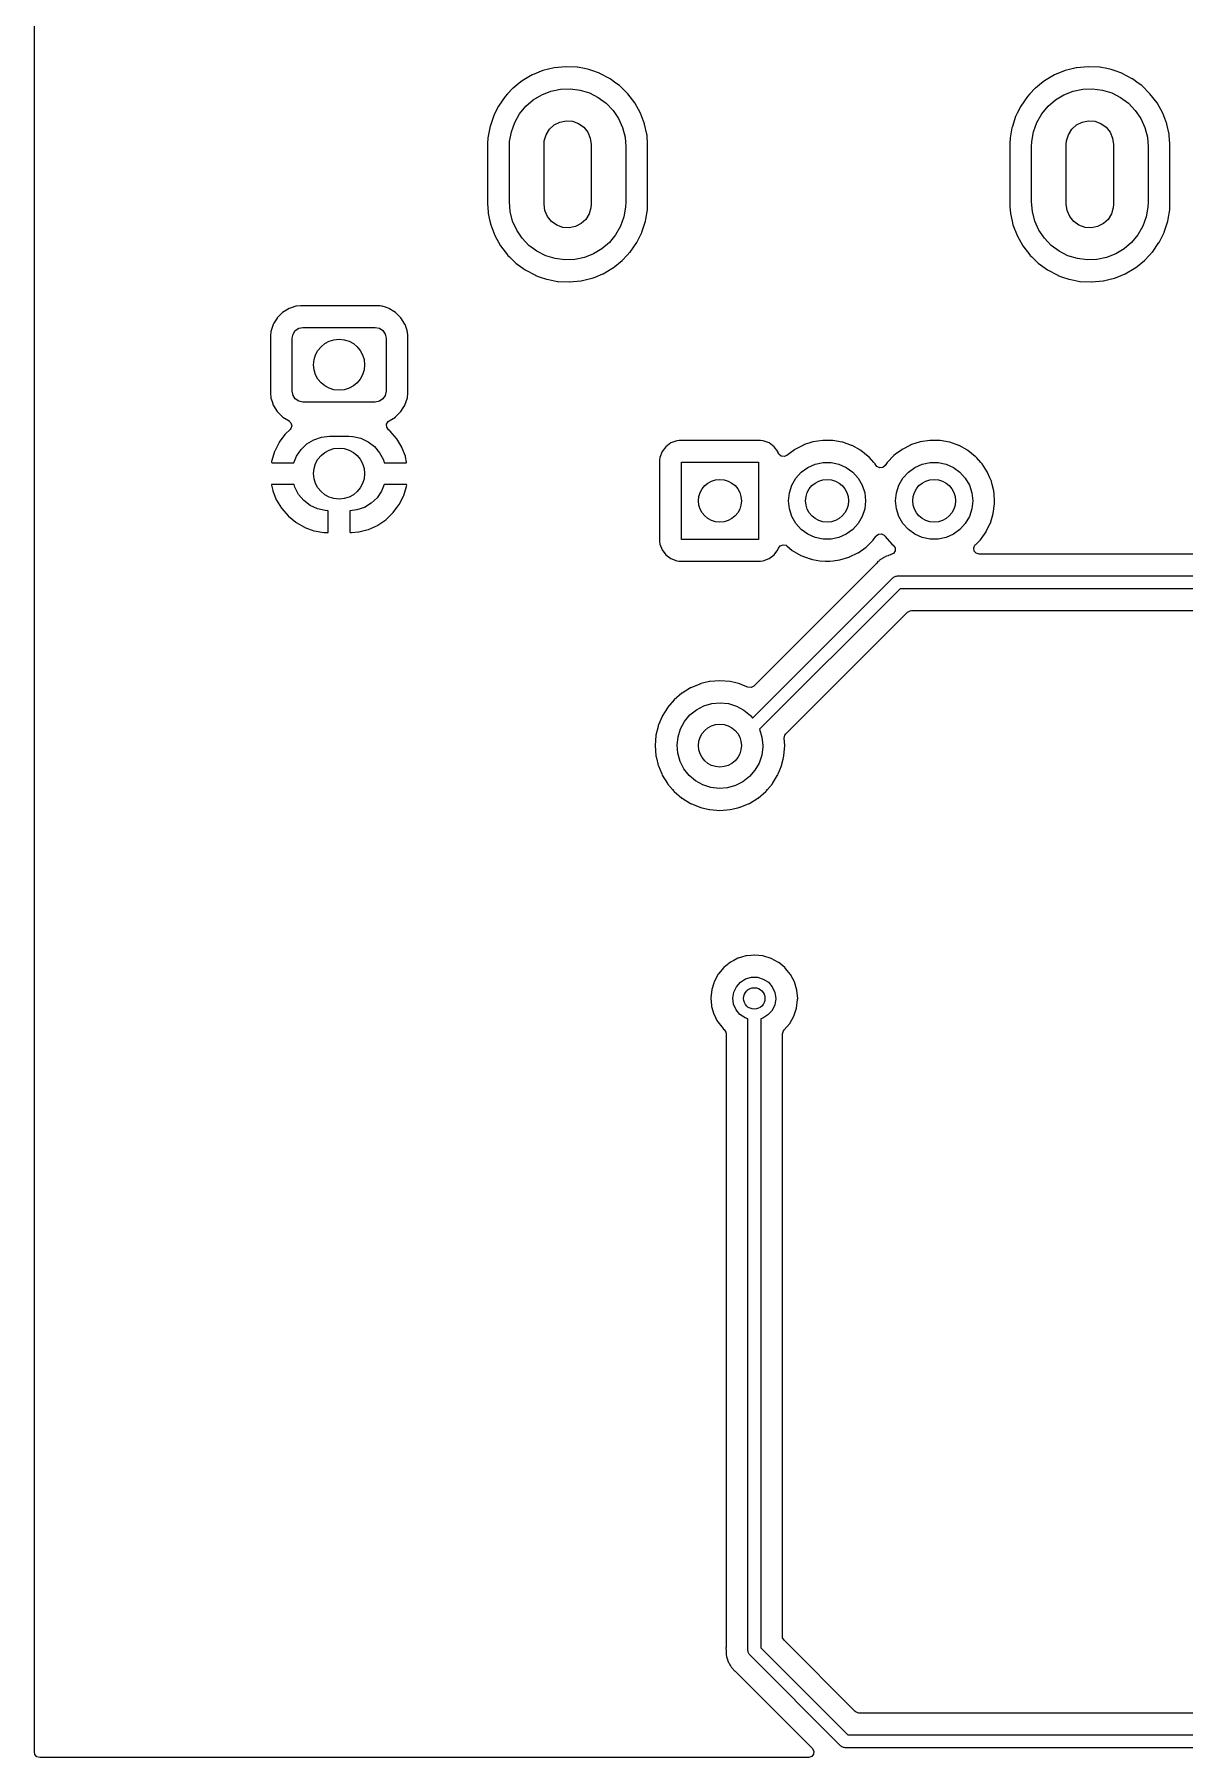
# Model space of a CAD drawing. Extents: x 87 to 209, y -135 to -60.
# Drawn here: x 86.61 to 113.46, y -135.23 to -95.01 of the extents above; entities that cross this region are included whole.
import ezdxf

# ---------------------------------------------------------------- set-up
doc = ezdxf.new("R2010")
doc.units = 0
doc.layers.add('BLACK', color=7, linetype='CONTINUOUS')

msp = doc.modelspace()

# ---------------------------------------------------------------- linework, layer by layer
at = {"layer": 'BLACK', "linetype": 'CONTINUOUS'}
for p, q in [((86.6145, -135.108), (86.6145, -60.1773)), ((97.9988, -96.0938), (97.9278, -96.1506)), ((98.2328, -95.9568), (97.9988, -96.0938)), ((98.2371, -95.9551), (98.2328, -95.9568)), ((98.4799, -95.8567), (98.2371, -95.9551)), ((98.4842, -95.855), (98.4799, -95.8567)), ((98.4799, -95.8567), (98.4799, -95.8567)), ((98.6131, -95.8234), (98.4842, -95.855)), ((98.7431, -95.7916), (98.6131, -95.8234)), ((98.7476, -95.7905), (98.7431, -95.7916)), ((98.7431, -95.7916), (98.7431, -95.7916)), ((99.0175, -95.7648), (98.7476, -95.7905)), ((99.0221, -95.765), (99.0175, -95.7648)), ((99.2838, -95.778), (99.0221, -95.765)), ((99.0221, -95.765), (99.0221, -95.765)), ((99.2883, -95.7783), (99.2838, -95.778)), ((99.2838, -95.778), (99.2838, -95.778)), ((99.2928, -95.7791), (99.2883, -95.7783)), ((99.4563, -95.8114), (99.2928, -95.7791)), ((99.2928, -95.7791), (99.2928, -95.7791)), ((99.5544, -95.8307), (99.4563, -95.8114)), ((99.628, -95.8567), (99.5544, -95.8307)), ((99.8057, -95.9195), (99.628, -95.8567)), ((99.8058, -95.9195), (99.8057, -95.9195)), ((99.8101, -95.921), (99.8058, -95.9195)), ((100.05, -96.0473), (99.8101, -95.921)), ((100.054, -96.0499), (100.05, -96.0473)), ((100.188, -96.1479), (100.054, -96.0499)), ((110.191, -96.0938), (110.12, -96.1506)), ((110.425, -95.9568), (110.191, -96.0938)), ((110.429, -95.9551), (110.425, -95.9568)), ((110.672, -95.8567), (110.429, -95.9551)), ((110.676, -95.855), (110.672, -95.8567)), ((110.672, -95.8567), (110.672, -95.8567)), ((110.805, -95.8234), (110.676, -95.855)), ((110.935, -95.7916), (110.805, -95.8234)), ((110.94, -95.7905), (110.935, -95.7916)), ((110.935, -95.7916), (110.935, -95.7916)), ((111.209, -95.7648), (110.94, -95.7905)), ((111.214, -95.765), (111.209, -95.7648)), ((111.476, -95.778), (111.214, -95.765)), ((111.214, -95.765), (111.214, -95.765)), ((111.48, -95.7783), (111.476, -95.778)), ((111.476, -95.778), (111.476, -95.778)), ((111.485, -95.7791), (111.48, -95.7783)), ((111.648, -95.8114), (111.485, -95.7791)), ((111.485, -95.7791), (111.485, -95.7791)), ((111.746, -95.8307), (111.648, -95.8114)), ((111.82, -95.8567), (111.746, -95.8307)), ((111.998, -95.9195), (111.82, -95.8567)), ((112.002, -95.921), (111.998, -95.9195)), ((111.998, -95.9195), (111.998, -95.9195)), ((112.242, -96.0473), (112.002, -95.921)), ((112.246, -96.0499), (112.242, -96.0473)), ((112.38, -96.1479), (112.246, -96.0499)), ((97.602, -96.4613), (97.4474, -96.6841)), ((97.6592, -96.4), (97.602, -96.4613)), ((97.7839, -96.2665), (97.6592, -96.4)), ((97.7871, -96.2632), (97.7839, -96.2665)), ((97.834, -96.2256), (97.7871, -96.2632)), ((97.9278, -96.1506), (97.834, -96.2256)), ((98.2587, -96.5389), (98.4553, -96.4196)), ((98.4553, -96.4196), (98.6692, -96.3352)), ((98.6692, -96.3352), (98.8943, -96.2879)), ((98.8943, -96.2879), (99.1241, -96.2793)), ((99.1241, -96.2793), (99.352, -96.3095)), ((99.352, -96.3095), (99.5717, -96.3777)), ((99.5717, -96.3777), (99.7767, -96.4819)), ((99.7767, -96.4819), (99.9612, -96.6192)), ((100.269, -96.2068), (100.188, -96.1479)), ((100.463, -96.3964), (100.269, -96.2068)), ((100.628, -96.6119), (100.463, -96.3964)), ((109.794, -96.4613), (109.639, -96.6841)), ((109.851, -96.4), (109.794, -96.4613)), ((109.976, -96.2665), (109.851, -96.4)), ((109.979, -96.2632), (109.976, -96.2665)), ((110.026, -96.2256), (109.979, -96.2632)), ((110.12, -96.1506), (110.026, -96.2256)), ((110.451, -96.5389), (110.647, -96.4196)), ((110.647, -96.4196), (110.861, -96.3352)), ((110.861, -96.3352), (111.086, -96.2879)), ((111.086, -96.2879), (111.316, -96.2793)), ((111.316, -96.2793), (111.544, -96.3095)), ((111.544, -96.3095), (111.764, -96.3777)), ((111.764, -96.3777), (111.969, -96.4819)), ((111.969, -96.4819), (112.153, -96.6192)), ((112.461, -96.2068), (112.38, -96.1479)), ((112.655, -96.3964), (112.461, -96.2068)), ((112.82, -96.6119), (112.655, -96.3964)), ((97.3266, -96.9269), (97.2422, -97.1846)), ((97.3633, -96.8533), (97.3266, -96.9269)), ((97.4454, -96.6882), (97.3633, -96.8533)), ((97.4474, -96.6841), (97.4454, -96.6882)), ((97.4454, -96.6882), (97.4454, -96.6882)), ((97.8254, -97.0673), (97.9392, -96.8675)), ((97.9392, -96.8675), (98.085, -96.6897)), ((98.085, -96.6897), (98.2587, -96.5389)), ((99.9612, -96.6192), (100.12, -96.7856)), ((100.12, -96.7856), (100.248, -96.9764)), ((100.759, -96.849), (100.628, -96.6119)), ((100.855, -97.1026), (100.759, -96.849)), ((109.519, -96.9269), (109.434, -97.1846)), ((109.555, -96.8533), (109.519, -96.9269)), ((109.637, -96.6882), (109.555, -96.8533)), ((109.639, -96.6841), (109.637, -96.6882)), ((109.637, -96.6882), (109.637, -96.6882)), ((110.017, -97.0673), (110.131, -96.8675)), ((110.131, -96.8675), (110.277, -96.6897)), ((110.277, -96.6897), (110.451, -96.5389)), ((112.153, -96.6192), (112.312, -96.7856)), ((112.312, -96.7856), (112.44, -96.9764)), ((112.951, -96.849), (112.82, -96.6119)), ((113.047, -97.1026), (112.951, -96.849)), ((97.2414, -97.1891), (97.1996, -97.4298)), ((97.2422, -97.1846), (97.2414, -97.1891)), ((97.2414, -97.1891), (97.2414, -97.1891)), ((97.706, -97.5098), (97.747, -97.2835)), ((97.747, -97.2835), (97.8254, -97.0673)), ((98.5575, -97.3541), (98.6362, -97.2272)), ((98.6362, -97.2272), (98.7461, -97.1262)), ((98.7461, -97.1262), (98.8791, -97.0584)), ((98.8791, -97.0584), (99.0255, -97.0289)), ((99.0255, -97.0289), (99.1744, -97.0398)), ((99.1744, -97.0398), (99.3148, -97.0904)), ((99.3148, -97.0904), (99.4365, -97.1769)), ((99.4365, -97.1769), (99.5305, -97.2929)), ((99.5305, -97.2929), (99.5897, -97.4299)), ((100.248, -96.9764), (100.343, -97.1861)), ((100.343, -97.1861), (100.401, -97.4087)), ((100.856, -97.107), (100.855, -97.1026)), ((100.907, -97.3382), (100.856, -97.107)), ((100.856, -97.107), (100.856, -97.107)), ((109.433, -97.1891), (109.392, -97.4298)), ((109.434, -97.1846), (109.433, -97.1891)), ((109.433, -97.1891), (109.433, -97.1891)), ((109.898, -97.5098), (109.939, -97.2835)), ((109.939, -97.2835), (110.017, -97.0673)), ((110.75, -97.3541), (110.828, -97.2272)), ((110.828, -97.2272), (110.938, -97.1262)), ((110.938, -97.1262), (111.071, -97.0584)), ((111.071, -97.0584), (111.217, -97.0289)), ((111.217, -97.0289), (111.366, -97.0398)), ((111.366, -97.0398), (111.507, -97.0904)), ((111.507, -97.0904), (111.629, -97.1769)), ((111.629, -97.1769), (111.722, -97.2929)), ((111.722, -97.2929), (111.782, -97.4299)), ((112.44, -96.9764), (112.535, -97.1861)), ((112.535, -97.1861), (112.593, -97.4087)), ((113.048, -97.107), (113.047, -97.1026)), ((113.099, -97.3382), (113.048, -97.107)), ((113.048, -97.107), (113.048, -97.107)), ((97.1958, -97.4517), (97.1915, -97.5374)), ((97.1915, -97.5374), (97.1915, -98.9867)), ((97.1996, -97.4298), (97.1958, -97.4517)), ((97.7, -97.6378), (97.706, -97.5098)), ((97.7, -98.9178), (97.7, -97.6378)), ((98.51, -97.5778), (98.5159, -97.4975)), ((98.51, -98.9778), (98.51, -97.5778)), ((98.5159, -97.4975), (98.5575, -97.3541)), ((99.5897, -97.4299), (99.61, -97.5778)), ((99.61, -97.5778), (99.61, -98.9778)), ((100.401, -97.4087), (100.42, -97.6378)), ((100.42, -97.6378), (100.42, -98.9178)), ((100.914, -97.3673), (100.907, -97.3382)), ((100.914, -97.3719), (100.914, -97.3673)), ((100.928, -97.5637), (100.914, -97.3719)), ((100.928, -97.5689), (100.928, -97.5637)), ((100.928, -99.0182), (100.928, -97.5689)), ((109.388, -97.4517), (109.383, -97.5374)), ((109.383, -97.5374), (109.383, -98.9867)), ((109.392, -97.4298), (109.388, -97.4517)), ((109.892, -97.6378), (109.898, -97.5098)), ((109.892, -98.9178), (109.892, -97.6378)), ((110.702, -97.5778), (110.708, -97.4975)), ((110.702, -98.9778), (110.702, -97.5778)), ((110.708, -97.4975), (110.75, -97.3541)), ((111.782, -97.4299), (111.802, -97.5778)), ((111.802, -97.5778), (111.802, -98.9778)), ((112.593, -97.4087), (112.612, -97.6378)), ((112.612, -97.6378), (112.612, -98.9178)), ((113.106, -97.3673), (113.099, -97.3382)), ((113.106, -97.3719), (113.106, -97.3673)), ((113.12, -97.5637), (113.106, -97.3719)), ((113.12, -97.5689), (113.12, -97.5637)), ((113.12, -99.0182), (113.12, -97.5689)), ((97.7194, -99.1469), (97.7, -98.9178)), ((100.42, -98.9178), (100.414, -99.0458)), ((109.911, -99.1469), (109.892, -98.9178)), ((112.612, -98.9178), (112.606, -99.0458)), ((97.1915, -98.9867), (97.1917, -98.989)), ((97.1917, -98.989), (97.1917, -98.989)), ((97.1917, -98.989), (97.1946, -99.03)), ((97.1946, -99.03), (97.2061, -99.1883)), ((97.2061, -99.1883), (97.2071, -99.1927)), ((97.2071, -99.1927), (97.2071, -99.1927)), ((97.2071, -99.1927), (97.2465, -99.371)), ((97.7772, -99.3695), (97.7194, -99.1469)), ((98.5303, -99.1257), (98.51, -98.9778)), ((98.5895, -99.2627), (98.5303, -99.1257)), ((98.6835, -99.3787), (98.5895, -99.2627)), ((99.4838, -99.3284), (99.3739, -99.4294)), ((99.5624, -99.2015), (99.4838, -99.3284)), ((99.6041, -99.0581), (99.5624, -99.2015)), ((99.61, -98.9778), (99.6041, -99.0581)), ((100.373, -99.2721), (100.295, -99.4883)), ((100.414, -99.0458), (100.373, -99.2721)), ((100.878, -99.371), (100.886, -99.3265)), ((100.886, -99.3265), (100.924, -99.1077)), ((100.924, -99.1039), (100.926, -99.0599)), ((100.924, -99.1076), (100.924, -99.1039)), ((100.924, -99.1077), (100.924, -99.1076)), ((100.926, -99.0599), (100.928, -99.0198)), ((100.928, -99.0198), (100.928, -99.0182)), ((100.928, -99.0198), (100.928, -99.0198)), ((109.383, -98.9867), (109.384, -98.989)), ((109.384, -98.989), (109.387, -99.03)), ((109.384, -98.989), (109.384, -98.989)), ((109.387, -99.03), (109.398, -99.1883)), ((109.398, -99.1883), (109.399, -99.1927)), ((109.399, -99.1927), (109.399, -99.1927)), ((109.399, -99.1927), (109.438, -99.371)), ((109.969, -99.3695), (109.911, -99.1469)), ((110.722, -99.1257), (110.702, -98.9778)), ((110.782, -99.2627), (110.722, -99.1257)), ((110.875, -99.3787), (110.782, -99.2627)), ((111.676, -99.3284), (111.566, -99.4294)), ((111.754, -99.2015), (111.676, -99.3284)), ((111.796, -99.0581), (111.754, -99.2015)), ((111.802, -98.9778), (111.796, -99.0581)), ((112.565, -99.2721), (112.487, -99.4883)), ((112.606, -99.0458), (112.565, -99.2721)), ((113.07, -99.371), (113.078, -99.3265)), ((113.078, -99.3265), (113.116, -99.1077)), ((113.116, -99.1039), (113.118, -99.0599)), ((113.116, -99.1076), (113.116, -99.1039)), ((113.116, -99.1077), (113.116, -99.1076)), ((113.118, -99.0599), (113.12, -99.0198)), ((113.12, -99.0198), (113.12, -99.0182)), ((113.12, -99.0198), (113.12, -99.0198)), ((97.2465, -99.371), (97.2646, -99.453)), ((97.2646, -99.453), (97.3607, -99.7066)), ((97.3607, -99.7066), (97.4923, -99.9437)), ((97.8717, -99.5792), (97.7772, -99.3695)), ((98.0001, -99.77), (97.8717, -99.5792)), ((98.8052, -99.4652), (98.6835, -99.3787)), ((98.9456, -99.5158), (98.8052, -99.4652)), ((99.0945, -99.5267), (98.9456, -99.5158)), ((99.2409, -99.4972), (99.0945, -99.5267)), ((99.3739, -99.4294), (99.2409, -99.4972)), ((100.181, -99.6881), (100.035, -99.8659)), ((100.295, -99.4883), (100.181, -99.6881)), ((100.675, -99.8674), (100.791, -99.6328)), ((100.791, -99.6328), (100.793, -99.6287)), ((100.791, -99.6328), (100.791, -99.6328)), ((100.793, -99.6287), (100.878, -99.371)), ((109.438, -99.371), (109.457, -99.453)), ((109.457, -99.453), (109.553, -99.7066)), ((109.553, -99.7066), (109.684, -99.9437)), ((110.064, -99.5792), (109.969, -99.3695)), ((110.192, -99.77), (110.064, -99.5792)), ((110.997, -99.4652), (110.875, -99.3787)), ((111.138, -99.5158), (110.997, -99.4652)), ((111.287, -99.5267), (111.138, -99.5158)), ((111.433, -99.4972), (111.287, -99.5267)), ((111.566, -99.4294), (111.433, -99.4972)), ((112.373, -99.6881), (112.227, -99.8659)), ((112.487, -99.4883), (112.373, -99.6881)), ((112.867, -99.8674), (112.983, -99.6328)), ((112.983, -99.6328), (112.985, -99.6287)), ((112.983, -99.6328), (112.983, -99.6328)), ((112.985, -99.6287), (113.07, -99.371)), ((97.4923, -99.9437), (97.6568, -100.159)), ((98.1588, -99.9364), (98.0001, -99.77)), ((98.3433, -100.074), (98.1588, -99.9364)), ((98.5483, -100.178), (98.3433, -100.074)), ((99.6647, -100.136), (99.4508, -100.22)), ((99.8613, -100.017), (99.6647, -100.136)), ((100.035, -99.8659), (99.8613, -100.017)), ((100.454, -100.162), (100.515, -100.098)), ((100.515, -100.098), (100.518, -100.094)), ((100.515, -100.098), (100.515, -100.098)), ((100.518, -100.094), (100.673, -99.8715)), ((100.673, -99.8715), (100.675, -99.8674)), ((109.684, -99.9437), (109.849, -100.159)), ((110.351, -99.9364), (110.192, -99.77)), ((110.535, -100.074), (110.351, -99.9364)), ((110.74, -100.178), (110.535, -100.074)), ((111.857, -100.136), (111.643, -100.22)), ((112.053, -100.017), (111.857, -100.136)), ((112.227, -99.8659), (112.053, -100.017)), ((112.646, -100.162), (112.707, -100.098)), ((112.707, -100.098), (112.71, -100.094)), ((112.707, -100.098), (112.707, -100.098)), ((112.71, -100.094), (112.865, -99.8715)), ((112.865, -99.8715), (112.867, -99.8674)), ((97.6568, -100.159), (97.6601, -100.162)), ((97.6601, -100.162), (97.6601, -100.162)), ((97.6601, -100.162), (97.7014, -100.203)), ((97.7014, -100.203), (97.8507, -100.349)), ((97.8507, -100.349), (98.07, -100.508)), ((98.07, -100.508), (98.3099, -100.635)), ((98.768, -100.246), (98.5483, -100.178)), ((98.9959, -100.276), (98.768, -100.246)), ((99.2257, -100.268), (98.9959, -100.276)), ((99.4508, -100.22), (99.2257, -100.268)), ((99.8872, -100.599), (100.091, -100.479)), ((100.091, -100.479), (100.117, -100.464)), ((100.117, -100.464), (100.121, -100.462)), ((100.117, -100.464), (100.117, -100.464)), ((100.121, -100.462), (100.333, -100.292)), ((100.333, -100.292), (100.454, -100.162)), ((109.849, -100.159), (109.852, -100.162)), ((109.852, -100.162), (109.852, -100.162)), ((109.852, -100.162), (109.893, -100.203)), ((109.893, -100.203), (110.043, -100.349)), ((110.043, -100.349), (110.262, -100.508)), ((110.262, -100.508), (110.502, -100.635)), ((110.96, -100.246), (110.74, -100.178)), ((111.188, -100.276), (110.96, -100.246)), ((111.418, -100.268), (111.188, -100.276)), ((111.643, -100.22), (111.418, -100.268)), ((112.079, -100.599), (112.283, -100.479)), ((112.283, -100.479), (112.309, -100.464)), ((112.309, -100.464), (112.313, -100.462)), ((112.309, -100.464), (112.309, -100.464)), ((112.313, -100.462), (112.525, -100.292)), ((112.525, -100.292), (112.646, -100.162)), ((98.3099, -100.635), (98.3142, -100.636)), ((98.3142, -100.636), (98.3143, -100.636)), ((98.3143, -100.636), (98.423, -100.675)), ((98.423, -100.675), (98.5656, -100.725)), ((98.5656, -100.725), (98.6159, -100.735)), ((98.6159, -100.735), (98.8272, -100.776)), ((98.8272, -100.776), (98.8272, -100.776)), ((98.8272, -100.776), (98.8317, -100.777)), ((98.8317, -100.777), (98.8362, -100.778)), ((98.8362, -100.778), (98.8362, -100.778)), ((98.8362, -100.778), (99.0979, -100.791)), ((99.0979, -100.791), (99.0979, -100.791)), ((99.0979, -100.791), (99.1025, -100.791)), ((99.1025, -100.791), (99.3724, -100.765)), ((99.3724, -100.765), (99.3769, -100.764)), ((99.3769, -100.764), (99.533, -100.726)), ((99.3769, -100.764), (99.3769, -100.764)), ((99.533, -100.726), (99.6358, -100.701)), ((99.6358, -100.701), (99.7002, -100.675)), ((99.7002, -100.675), (99.8829, -100.601)), ((99.8829, -100.601), (99.8872, -100.599)), ((99.8829, -100.601), (99.8829, -100.601)), ((110.502, -100.635), (110.506, -100.636)), ((110.506, -100.636), (110.506, -100.636)), ((110.506, -100.636), (110.615, -100.675)), ((110.615, -100.675), (110.758, -100.725)), ((110.758, -100.725), (110.808, -100.735)), ((110.808, -100.735), (111.019, -100.776)), ((111.019, -100.776), (111.019, -100.776)), ((111.019, -100.776), (111.024, -100.777)), ((111.024, -100.777), (111.028, -100.778)), ((111.028, -100.778), (111.028, -100.778)), ((111.028, -100.778), (111.29, -100.791)), ((111.29, -100.791), (111.29, -100.791)), ((111.29, -100.791), (111.295, -100.791)), ((111.295, -100.791), (111.564, -100.765)), ((111.564, -100.765), (111.569, -100.764)), ((111.569, -100.764), (111.725, -100.726)), ((111.569, -100.764), (111.569, -100.764)), ((111.725, -100.726), (111.828, -100.701)), ((111.828, -100.701), (111.892, -100.675)), ((111.892, -100.675), (112.075, -100.601)), ((112.075, -100.601), (112.079, -100.599)), ((112.075, -100.601), (112.075, -100.601)), ((92.7248, -101.355), (92.7183, -101.357)), ((92.7317, -101.355), (92.7248, -101.355)), ((92.8273, -101.345), (92.7317, -101.355)), ((92.7317, -101.355), (92.7317, -101.355)), ((92.8274, -101.345), (92.8273, -101.345)), ((92.8306, -101.344), (92.8274, -101.345)), ((94.6214, -101.344), (92.8306, -101.344)), ((94.676, -101.35), (94.6214, -101.344)), ((94.719, -101.354), (94.676, -101.35)), ((94.7259, -101.355), (94.719, -101.354)), ((94.719, -101.354), (94.719, -101.354)), ((94.7324, -101.357), (94.7259, -101.355)), ((92.2062, -101.752), (92.1889, -101.78)), ((92.2779, -101.636), (92.2062, -101.752)), ((92.2817, -101.629), (92.2779, -101.636)), ((92.2779, -101.636), (92.2779, -101.636)), ((92.4067, -101.504), (92.2817, -101.629)), ((92.5571, -101.411), (92.4067, -101.504)), ((92.6051, -101.395), (92.5571, -101.411)), ((92.7183, -101.357), (92.6051, -101.395)), ((92.7183, -101.357), (92.7183, -101.357)), ((94.8065, -101.382), (94.7324, -101.357)), ((94.7324, -101.357), (94.7324, -101.357)), ((94.8937, -101.411), (94.8065, -101.382)), ((94.9, -101.415), (94.8937, -101.411)), ((95.0022, -101.478), (94.9, -101.415)), ((94.9, -101.415), (94.9, -101.415)), ((95.0443, -101.503), (95.0022, -101.478)), ((95.1695, -101.628), (95.0443, -101.503)), ((95.2625, -101.779), (95.1695, -101.628)), ((92.1332, -101.948), (92.1225, -102.052)), ((92.1225, -102.052), (92.1225, -103.393)), ((92.1889, -101.78), (92.1332, -101.948)), ((92.631, -102.103), (92.65, -102.007)), ((92.631, -103.343), (92.631, -102.103)), ((92.65, -102.007), (92.7042, -101.926)), ((92.7042, -101.926), (92.7853, -101.872)), ((92.7853, -101.872), (92.881, -101.853)), ((92.881, -101.853), (94.571, -101.853)), ((94.571, -101.853), (94.6667, -101.872)), ((94.6667, -101.872), (94.7478, -101.926)), ((94.7478, -101.926), (94.802, -102.007)), ((94.802, -102.007), (94.821, -102.103)), ((94.821, -102.103), (94.821, -103.343)), ((95.2649, -101.786), (95.2625, -101.779)), ((95.3113, -101.925), (95.2649, -101.786)), ((95.3185, -101.947), (95.3113, -101.925)), ((95.3192, -101.953), (95.3185, -101.947)), ((95.3284, -102.042), (95.3192, -101.953)), ((95.3192, -101.953), (95.3192, -101.953)), ((95.3295, -102.052), (95.3284, -102.042)), ((95.3295, -103.393), (95.3295, -102.052)), ((92.65, -103.438), (92.631, -103.343)), ((94.821, -103.343), (94.802, -103.438)), ((92.1225, -103.393), (92.1228, -103.396)), ((92.1228, -103.396), (92.1324, -103.489)), ((92.1228, -103.396), (92.1228, -103.396)), ((92.1324, -103.489), (92.1335, -103.499)), ((92.1335, -103.499), (92.1357, -103.506)), ((92.1357, -103.506), (92.1357, -103.506)), ((92.1357, -103.506), (92.1618, -103.584)), ((92.1618, -103.584), (92.1894, -103.667)), ((92.1894, -103.667), (92.2825, -103.817)), ((92.7042, -103.52), (92.65, -103.438)), ((92.7853, -103.574), (92.7042, -103.52)), ((92.881, -103.593), (92.7853, -103.574)), ((94.571, -103.593), (92.881, -103.593)), ((94.6667, -103.574), (94.571, -103.593)), ((94.7478, -103.52), (94.6667, -103.574)), ((94.802, -103.438), (94.7478, -103.52)), ((95.1707, -103.815), (95.2246, -103.728)), ((95.2246, -103.728), (95.2593, -103.672)), ((95.2593, -103.672), (95.2631, -103.666)), ((95.2593, -103.672), (95.2593, -103.672)), ((95.2631, -103.666), (95.3188, -103.498)), ((95.3188, -103.498), (95.3195, -103.491)), ((95.3195, -103.491), (95.3292, -103.396)), ((95.3292, -103.396), (95.3295, -103.393)), ((92.2825, -103.817), (92.4077, -103.942)), ((92.4077, -103.942), (92.4139, -103.946)), ((92.4139, -103.946), (92.4139, -103.946)), ((92.4139, -103.946), (92.5583, -104.035)), ((92.5583, -104.035), (92.557, -104.037)), ((92.557, -104.037), (92.6018, -104.076)), ((92.6212, -104.145), (92.6007, -104.213)), ((92.6018, -104.076), (92.6212, -104.145)), ((94.8358, -104.111), (94.8725, -104.05)), ((94.8377, -104.182), (94.8358, -104.111)), ((94.8725, -104.05), (94.8953, -104.035)), ((94.8949, -104.034), (95.0391, -103.945)), ((94.8953, -104.035), (94.8949, -104.034)), ((95.0391, -103.945), (95.0453, -103.941)), ((95.0453, -103.941), (95.1703, -103.816)), ((95.1703, -103.816), (95.1707, -103.815)), ((92.3232, -104.539), (92.222, -104.738)), ((92.3288, -104.53), (92.3232, -104.539)), ((92.462, -104.351), (92.3288, -104.53)), ((92.4691, -104.343), (92.462, -104.351)), ((92.5822, -104.235), (92.4691, -104.343)), ((92.6007, -104.213), (92.5822, -104.235)), ((92.8385, -104.699), (92.975, -104.57)), ((92.975, -104.57), (93.1361, -104.473)), ((93.1361, -104.473), (93.3142, -104.413)), ((93.3142, -104.413), (93.501, -104.393)), ((93.501, -104.393), (93.951, -104.393)), ((93.951, -104.393), (94.048, -104.398)), ((94.048, -104.398), (94.2314, -104.439)), ((94.2314, -104.439), (94.4017, -104.519)), ((94.4017, -104.519), (94.551, -104.633)), ((94.8777, -104.241), (94.8377, -104.182)), ((94.911, -104.268), (94.8777, -104.241)), ((94.9187, -104.275), (94.911, -104.268)), ((95.0649, -104.444), (94.9187, -104.275)), ((95.0712, -104.453), (95.0649, -104.444)), ((95.187, -104.643), (95.0712, -104.453)), ((101.469, -104.547), (101.353, -104.635)), ((101.606, -104.496), (101.469, -104.547)), ((101.668, -104.489), (101.606, -104.496)), ((103.564, -104.489), (101.668, -104.489)), ((103.626, -104.496), (103.564, -104.489)), ((103.763, -104.547), (103.626, -104.496)), ((103.879, -104.635), (103.763, -104.547)), ((104.788, -104.523), (104.568, -104.595)), ((105.017, -104.488), (104.788, -104.523)), ((105.023, -104.488), (105.017, -104.488)), ((105.176, -104.49), (105.023, -104.488)), ((105.023, -104.488), (105.023, -104.488)), ((105.249, -104.491), (105.176, -104.49)), ((105.254, -104.492), (105.249, -104.491)), ((105.472, -104.53), (105.254, -104.492)), ((105.254, -104.492), (105.254, -104.492)), ((105.477, -104.531), (105.472, -104.53)), ((105.472, -104.53), (105.472, -104.53)), ((105.482, -104.533), (105.477, -104.531)), ((105.69, -104.607), (105.482, -104.533)), ((105.482, -104.533), (105.482, -104.533)), ((107.288, -104.523), (107.068, -104.595)), ((107.517, -104.488), (107.288, -104.523)), ((107.523, -104.488), (107.517, -104.488)), ((107.676, -104.49), (107.523, -104.488)), ((107.523, -104.488), (107.523, -104.488)), ((107.749, -104.491), (107.676, -104.49)), ((107.754, -104.492), (107.749, -104.491)), ((107.972, -104.53), (107.754, -104.492)), ((107.754, -104.492), (107.754, -104.492)), ((107.977, -104.531), (107.972, -104.53)), ((107.972, -104.53), (107.972, -104.53)), ((107.982, -104.533), (107.977, -104.531)), ((108.19, -104.607), (107.982, -104.533)), ((107.982, -104.533), (107.982, -104.533)), ((92.1496, -104.971), (92.147, -104.991)), ((92.1519, -104.961), (92.1496, -104.971)), ((92.218, -104.748), (92.1519, -104.961)), ((92.222, -104.738), (92.218, -104.748)), ((92.6711, -105.009), (92.7328, -104.854)), ((92.7328, -104.854), (92.8385, -104.699)), ((94.551, -104.633), (94.6723, -104.776)), ((94.6723, -104.776), (94.7599, -104.943)), ((94.7599, -104.943), (94.7782, -105.009)), ((95.1917, -104.653), (95.187, -104.643)), ((95.2737, -104.86), (95.1917, -104.653)), ((95.2767, -104.871), (95.2737, -104.86)), ((95.3027, -104.994), (95.2767, -104.871)), ((101.214, -104.887), (101.207, -104.95)), ((101.207, -104.95), (101.207, -106.846)), ((101.265, -104.751), (101.214, -104.887)), ((101.353, -104.635), (101.265, -104.751)), ((103.967, -104.751), (103.879, -104.635)), ((103.97, -104.76), (103.967, -104.751)), ((103.98, -104.788), (103.97, -104.76)), ((103.97, -104.76), (103.97, -104.76)), ((103.993, -104.813), (103.98, -104.788)), ((104.047, -104.859), (103.993, -104.813)), ((104.118, -104.868), (104.047, -104.859)), ((104.177, -104.84), (104.118, -104.868)), ((104.178, -104.841), (104.177, -104.84)), ((104.359, -104.705), (104.178, -104.841)), ((104.363, -104.702), (104.359, -104.705)), ((104.359, -104.705), (104.359, -104.705)), ((104.367, -104.699), (104.363, -104.702)), ((104.564, -104.597), (104.367, -104.699)), ((104.568, -104.595), (104.564, -104.597)), ((104.564, -104.597), (104.564, -104.597)), ((105.695, -104.609), (105.69, -104.607)), ((105.69, -104.607), (105.69, -104.607)), ((105.7, -104.611), (105.695, -104.609)), ((105.894, -104.718), (105.7, -104.611)), ((105.7, -104.611), (105.7, -104.611)), ((105.898, -104.721), (105.894, -104.718)), ((105.894, -104.718), (105.894, -104.718)), ((105.902, -104.724), (105.898, -104.721)), ((106.076, -104.861), (105.902, -104.724)), ((105.902, -104.724), (105.902, -104.724)), ((106.08, -104.864), (106.076, -104.861)), ((106.076, -104.861), (106.076, -104.861)), ((106.104, -104.891), (106.08, -104.864)), ((106.208, -105.005), (106.104, -104.891)), ((106.678, -104.841), (106.518, -105.008)), ((106.715, -104.813), (106.678, -104.841)), ((106.859, -104.705), (106.715, -104.813)), ((106.863, -104.702), (106.859, -104.705)), ((106.859, -104.705), (106.859, -104.705)), ((106.867, -104.699), (106.863, -104.702)), ((107.064, -104.597), (106.867, -104.699)), ((107.068, -104.595), (107.064, -104.597)), ((107.064, -104.597), (107.064, -104.597)), ((108.195, -104.609), (108.19, -104.607)), ((108.19, -104.607), (108.19, -104.607)), ((108.2, -104.611), (108.195, -104.609)), ((108.394, -104.718), (108.2, -104.611)), ((108.2, -104.611), (108.2, -104.611)), ((108.398, -104.721), (108.394, -104.718)), ((108.394, -104.718), (108.394, -104.718)), ((108.402, -104.724), (108.398, -104.721)), ((108.576, -104.861), (108.402, -104.724)), ((108.402, -104.724), (108.402, -104.724)), ((108.58, -104.864), (108.576, -104.861)), ((108.576, -104.861), (108.576, -104.861)), ((108.604, -104.891), (108.58, -104.864)), ((108.708, -105.005), (108.604, -104.891)), ((92.147, -104.991), (92.1492, -105.005)), ((92.1492, -105.005), (92.1623, -105.009)), ((92.1623, -105.009), (92.6711, -105.009)), ((94.7782, -105.009), (95.2876, -105.009)), ((95.2876, -105.009), (95.3012, -105.005)), ((95.3012, -105.005), (95.3027, -104.994)), ((101.716, -106.798), (101.716, -104.998)), ((101.716, -104.998), (103.516, -104.998)), ((103.516, -104.998), (103.516, -106.798)), ((104.294, -105.532), (104.388, -105.369)), ((104.388, -105.369), (104.514, -105.229)), ((104.514, -105.229), (104.666, -105.118)), ((104.666, -105.118), (104.838, -105.042)), ((104.838, -105.042), (105.022, -105.003)), ((105.022, -105.003), (105.21, -105.003)), ((105.21, -105.003), (105.394, -105.042)), ((105.394, -105.042), (105.566, -105.118)), ((105.566, -105.118), (105.718, -105.229)), ((105.718, -105.229), (105.844, -105.369)), ((105.844, -105.369), (105.938, -105.532)), ((106.236, -105.035), (106.208, -105.005)), ((106.239, -105.04), (106.236, -105.035)), ((106.261, -105.074), (106.239, -105.04)), ((106.239, -105.04), (106.239, -105.04)), ((106.282, -105.099), (106.261, -105.074)), ((106.345, -105.13), (106.282, -105.099)), ((106.416, -105.122), (106.345, -105.13)), ((106.471, -105.077), (106.416, -105.122)), ((106.518, -105.008), (106.471, -105.077)), ((106.794, -105.532), (106.888, -105.369)), ((106.888, -105.369), (107.014, -105.229)), ((107.014, -105.229), (107.166, -105.118)), ((107.166, -105.118), (107.338, -105.042)), ((107.338, -105.042), (107.522, -105.003)), ((107.522, -105.003), (107.71, -105.003)), ((107.71, -105.003), (107.894, -105.042)), ((107.894, -105.042), (108.066, -105.118)), ((108.066, -105.118), (108.218, -105.229)), ((108.218, -105.229), (108.344, -105.369)), ((108.344, -105.369), (108.438, -105.532)), ((108.736, -105.035), (108.708, -105.005)), ((108.855, -105.22), (108.736, -105.035)), ((108.862, -105.23), (108.855, -105.22)), ((108.864, -105.235), (108.862, -105.23)), ((108.918, -105.361), (108.864, -105.235)), ((108.864, -105.235), (108.864, -105.235)), ((108.954, -105.442), (108.918, -105.361)), ((92.1508, -105.521), (92.1493, -105.531)), ((92.1493, -105.531), (92.1753, -105.655)), ((92.1644, -105.517), (92.1508, -105.521)), ((92.6738, -105.517), (92.1644, -105.517)), ((92.1753, -105.655), (92.1783, -105.665)), ((92.1783, -105.665), (92.2603, -105.873)), ((92.6921, -105.583), (92.6738, -105.517)), ((92.7797, -105.749), (92.6921, -105.583)), ((92.901, -105.893), (92.7797, -105.749)), ((94.7192, -105.671), (94.6135, -105.827)), ((94.7809, -105.517), (94.7192, -105.671)), ((95.2897, -105.517), (94.7809, -105.517)), ((95.23, -105.788), (95.234, -105.778)), ((95.234, -105.778), (95.3001, -105.565)), ((95.3028, -105.521), (95.2897, -105.517)), ((95.3001, -105.565), (95.3024, -105.554)), ((95.3024, -105.554), (95.305, -105.535)), ((95.305, -105.535), (95.3028, -105.521)), ((104.216, -105.898), (104.236, -105.711)), ((104.236, -105.711), (104.294, -105.532)), ((105.938, -105.532), (105.996, -105.711)), ((105.996, -105.711), (106.016, -105.898)), ((106.716, -105.898), (106.736, -105.711)), ((106.736, -105.711), (106.794, -105.532)), ((108.438, -105.532), (108.496, -105.711)), ((108.496, -105.711), (108.516, -105.898)), ((108.955, -105.447), (108.954, -105.442)), ((108.974, -105.521), (108.955, -105.447)), ((108.955, -105.447), (108.955, -105.447)), ((109.01, -105.667), (108.974, -105.521)), ((109.011, -105.672), (109.01, -105.667)), ((109.017, -105.743), (109.011, -105.672)), ((109.011, -105.672), (109.011, -105.672)), ((109.029, -105.898), (109.017, -105.743)), ((92.2603, -105.873), (92.265, -105.882)), ((92.265, -105.882), (92.3808, -106.073)), ((92.3808, -106.073), (92.3871, -106.082)), ((92.3871, -106.082), (92.5333, -106.25)), ((93.0503, -106.007), (92.901, -105.893)), ((93.2206, -106.086), (93.0503, -106.007)), ((93.404, -106.127), (93.2206, -106.086)), ((93.472, -106.131), (93.404, -106.127)), ((93.472, -106.627), (93.472, -106.131)), ((94.1378, -106.113), (93.98, -106.13)), ((93.98, -106.13), (93.98, -106.623)), ((94.3159, -106.053), (94.1378, -106.113)), ((94.477, -105.956), (94.3159, -106.053)), ((94.6135, -105.827), (94.477, -105.956)), ((94.8214, -106.337), (94.9829, -106.183)), ((94.9829, -106.183), (94.99, -106.175)), ((94.99, -106.175), (95.1232, -105.996)), ((95.1232, -105.996), (95.1288, -105.987)), ((95.1288, -105.987), (95.23, -105.788)), ((104.236, -106.085), (104.216, -105.898)), ((104.294, -106.264), (104.236, -106.085)), ((105.996, -106.085), (105.938, -106.264)), ((106.016, -105.898), (105.996, -106.085)), ((106.736, -106.085), (106.716, -105.898)), ((106.794, -106.264), (106.736, -106.085)), ((108.496, -106.085), (108.438, -106.264)), ((108.516, -105.898), (108.496, -106.085)), ((108.997, -106.196), (109.028, -105.967)), ((109.028, -105.967), (109.029, -105.898)), ((92.5333, -106.25), (92.541, -106.258)), ((92.541, -106.258), (92.7135, -106.399)), ((92.7135, -106.399), (92.7223, -106.405)), ((92.7223, -106.405), (92.9163, -106.516)), ((92.9163, -106.516), (92.9259, -106.52)), ((92.9259, -106.52), (93.1357, -106.596)), ((94.1892, -106.625), (94.4052, -106.569)), ((94.4052, -106.569), (94.4152, -106.565)), ((94.4152, -106.565), (94.6187, -106.473)), ((94.6187, -106.473), (94.628, -106.468)), ((94.628, -106.468), (94.8132, -106.344)), ((94.8132, -106.344), (94.8214, -106.337)), ((104.388, -106.427), (104.294, -106.264)), ((104.514, -106.567), (104.388, -106.427)), ((104.666, -106.677), (104.514, -106.567)), ((105.718, -106.567), (105.566, -106.677)), ((105.844, -106.427), (105.718, -106.567)), ((105.938, -106.264), (105.844, -106.427)), ((106.888, -106.427), (106.794, -106.264)), ((107.014, -106.567), (106.888, -106.427)), ((107.166, -106.677), (107.014, -106.567)), ((108.218, -106.567), (108.066, -106.677)), ((108.344, -106.427), (108.218, -106.567)), ((108.438, -106.264), (108.344, -106.427)), ((108.832, -106.616), (108.928, -106.423)), ((108.928, -106.423), (108.93, -106.418)), ((108.928, -106.423), (108.928, -106.423)), ((108.93, -106.418), (108.997, -106.196)), ((93.1357, -106.596), (93.146, -106.599)), ((93.146, -106.599), (93.3668, -106.639)), ((93.3668, -106.639), (93.375, -106.64)), ((93.375, -106.64), (93.3939, -106.641)), ((93.3939, -106.641), (93.3968, -106.641)), ((93.3968, -106.641), (93.4539, -106.641)), ((93.4539, -106.641), (93.4691, -106.636)), ((93.4691, -106.636), (93.4703, -106.635)), ((93.4703, -106.635), (93.472, -106.627)), ((93.98, -106.623), (93.9845, -106.638)), ((93.9845, -106.638), (93.9859, -106.639)), ((93.9859, -106.639), (93.9935, -106.641)), ((93.9935, -106.641), (94.0071, -106.641)), ((94.0071, -106.641), (94.0124, -106.641)), ((94.0124, -106.641), (94.1787, -106.626)), ((94.1787, -106.626), (94.1892, -106.625)), ((101.207, -106.846), (101.214, -106.908)), ((101.214, -106.908), (101.265, -107.045)), ((103.516, -106.798), (101.716, -106.798)), ((103.982, -107.004), (104.024, -106.948)), ((104.024, -106.948), (104.091, -106.923)), ((104.091, -106.923), (104.16, -106.938)), ((104.16, -106.938), (104.18, -106.952)), ((104.18, -106.952), (104.305, -107.056)), ((104.838, -106.754), (104.666, -106.677)), ((105.022, -106.793), (104.838, -106.754)), ((105.21, -106.793), (105.022, -106.793)), ((105.394, -106.754), (105.21, -106.793)), ((105.566, -106.677), (105.394, -106.754)), ((105.84, -107.112), (106.028, -106.977)), ((106.028, -106.977), (106.192, -106.814)), ((106.192, -106.814), (106.196, -106.809)), ((106.196, -106.809), (106.254, -106.728)), ((106.254, -106.728), (106.261, -106.718)), ((106.261, -106.718), (106.317, -106.674)), ((106.317, -106.674), (106.388, -106.668)), ((106.388, -106.668), (106.451, -106.7)), ((106.451, -106.7), (106.471, -106.725)), ((106.471, -106.725), (106.473, -106.728)), ((106.473, -106.728), (106.473, -106.728)), ((106.473, -106.728), (106.476, -106.733)), ((106.476, -106.733), (106.627, -106.908)), ((106.627, -106.908), (106.661, -106.936)), ((106.661, -106.936), (106.663, -106.937)), ((106.663, -106.937), (106.703, -106.996)), ((107.338, -106.754), (107.166, -106.677)), ((107.522, -106.793), (107.338, -106.754)), ((107.71, -106.793), (107.522, -106.793)), ((107.894, -106.754), (107.71, -106.793)), ((108.066, -106.677), (107.894, -106.754)), ((108.541, -107), (108.57, -106.936)), ((108.57, -106.936), (108.577, -106.929)), ((108.577, -106.929), (108.586, -106.92)), ((108.586, -106.92), (108.692, -106.814)), ((108.692, -106.814), (108.696, -106.809)), ((108.696, -106.809), (108.754, -106.728)), ((108.754, -106.728), (108.827, -106.626)), ((108.827, -106.626), (108.832, -106.616)), ((101.265, -107.045), (101.353, -107.161)), ((101.353, -107.161), (101.469, -107.248)), ((101.469, -107.248), (101.606, -107.3)), ((101.606, -107.3), (101.668, -107.306)), ((101.668, -107.306), (103.564, -107.306)), ((106.267, -107.363), (103.407, -110.223)), ((103.564, -107.306), (103.626, -107.3)), ((103.626, -107.3), (103.763, -107.248)), ((103.763, -107.248), (103.879, -107.161)), ((103.879, -107.161), (103.967, -107.045)), ((103.967, -107.045), (103.982, -107.004)), ((104.305, -107.056), (104.505, -107.172)), ((104.505, -107.172), (104.722, -107.255)), ((104.722, -107.255), (104.727, -107.256)), ((104.727, -107.256), (104.727, -107.256)), ((104.727, -107.256), (104.78, -107.267)), ((104.78, -107.267), (104.949, -107.301)), ((104.949, -107.301), (105.078, -107.306)), ((105.078, -107.306), (105.175, -107.309)), ((105.175, -107.309), (105.175, -107.309)), ((105.175, -107.309), (105.18, -107.31)), ((105.18, -107.31), (105.185, -107.309)), ((105.185, -107.309), (105.259, -107.3)), ((105.185, -107.309), (105.185, -107.309)), ((105.259, -107.3), (105.41, -107.28)), ((105.41, -107.28), (105.415, -107.279)), ((105.415, -107.279), (105.627, -107.215)), ((105.415, -107.279), (105.415, -107.279)), ((105.627, -107.215), (105.632, -107.214)), ((105.632, -107.214), (105.64, -107.21)), ((105.64, -107.21), (105.835, -107.114)), ((105.835, -107.114), (105.84, -107.112)), ((105.835, -107.114), (105.835, -107.114)), ((106.275, -107.355), (106.267, -107.363)), ((106.305, -107.319), (106.275, -107.355)), ((106.322, -107.306), (106.305, -107.319)), ((106.337, -107.294), (106.322, -107.306)), ((106.352, -107.278), (106.337, -107.294)), ((106.392, -107.255), (106.352, -107.278)), ((106.402, -107.248), (106.392, -107.255)), ((106.433, -107.226), (106.402, -107.248)), ((106.439, -107.221), (106.433, -107.226)), ((106.433, -107.226), (106.433, -107.226)), ((106.459, -107.213), (106.439, -107.221)), ((106.477, -107.205), (106.459, -107.213)), ((106.495, -107.194), (106.477, -107.205)), ((106.54, -107.181), (106.495, -107.194)), ((106.551, -107.177), (106.54, -107.181)), ((106.587, -107.163), (106.551, -107.177)), ((106.594, -107.16), (106.587, -107.163)), ((106.587, -107.163), (106.587, -107.163)), ((106.602, -107.159), (106.594, -107.16)), ((106.609, -107.157), (106.602, -107.159)), ((106.667, -107.128), (106.609, -107.155)), ((106.609, -107.155), (106.609, -107.157)), ((106.704, -107.067), (106.667, -107.128)), ((106.703, -106.996), (106.704, -107.067)), ((108.551, -107.071), (108.541, -107)), ((108.597, -107.124), (108.551, -107.071)), ((108.666, -107.144), (108.597, -107.124)), ((124.405, -107.144), (108.666, -107.144)), ((103.378, -110.972), (106.653, -107.697)), ((106.653, -107.697), (106.67, -107.687)), ((106.67, -107.687), (106.684, -107.673)), ((106.684, -107.673), (106.703, -107.668)), ((106.703, -107.668), (106.72, -107.658)), ((106.72, -107.658), (106.74, -107.658)), ((106.74, -107.658), (106.759, -107.653)), ((106.759, -107.653), (138.716, -107.653)), ((106.821, -107.953), (103.541, -111.233)), ((138.717, -107.953), (106.821, -107.953)), ((104.152, -111.341), (106.995, -108.498)), ((106.995, -108.498), (107.057, -108.464)), ((107.057, -108.464), (107.084, -108.461)), ((107.084, -108.461), (138.366, -108.461)), ((102.144, -110.176), (101.934, -110.263)), ((102.148, -110.174), (102.144, -110.176)), ((102.144, -110.176), (102.144, -110.176)), ((102.243, -110.151), (102.148, -110.174)), ((102.374, -110.119), (102.243, -110.151)), ((102.379, -110.118), (102.374, -110.119)), ((102.374, -110.119), (102.374, -110.119)), ((102.616, -110.1), (102.379, -110.118)), ((102.853, -110.118), (102.616, -110.1)), ((102.858, -110.119), (102.853, -110.118)), ((102.989, -110.151), (102.858, -110.119)), ((102.858, -110.119), (102.858, -110.119)), ((103.084, -110.174), (102.989, -110.151)), ((103.088, -110.176), (103.084, -110.174)), ((103.27, -110.251), (103.088, -110.176)), ((103.088, -110.176), (103.088, -110.176)), ((101.546, -110.543), (101.392, -110.723)), ((101.727, -110.389), (101.546, -110.543)), ((101.731, -110.386), (101.727, -110.389)), ((101.925, -110.267), (101.731, -110.386)), ((101.731, -110.386), (101.731, -110.386)), ((101.929, -110.265), (101.925, -110.267)), ((101.934, -110.263), (101.929, -110.265)), ((101.934, -110.263), (101.934, -110.263)), ((103.345, -110.258), (103.27, -110.251)), ((103.407, -110.223), (103.345, -110.258)), ((101.266, -110.93), (101.185, -111.126)), ((101.268, -110.926), (101.266, -110.93)), ((101.266, -110.93), (101.266, -110.93)), ((101.335, -110.816), (101.268, -110.926)), ((101.389, -110.728), (101.335, -110.816)), ((101.392, -110.723), (101.389, -110.728)), ((101.389, -110.728), (101.389, -110.728)), ((101.791, -111.048), (101.916, -110.898)), ((101.916, -110.898), (102.068, -110.776)), ((102.068, -110.776), (102.241, -110.686)), ((102.241, -110.686), (102.429, -110.631)), ((102.429, -110.631), (102.623, -110.613)), ((102.623, -110.613), (102.817, -110.633)), ((102.817, -110.633), (103.004, -110.691)), ((103.004, -110.691), (103.175, -110.784)), ((103.175, -110.784), (103.326, -110.908)), ((103.326, -110.908), (103.378, -110.972)), ((101.121, -111.376), (101.103, -111.613)), ((101.123, -111.369), (101.121, -111.376)), ((101.172, -111.165), (101.123, -111.369)), ((101.177, -111.145), (101.172, -111.165)), ((101.185, -111.126), (101.177, -111.145)), ((101.616, -111.599), (101.638, -111.405)), ((101.638, -111.405), (101.697, -111.219)), ((101.697, -111.219), (101.791, -111.048)), ((103.541, -111.233), (103.597, -111.419)), ((104.116, -111.44), (104.13, -111.37)), ((104.13, -111.37), (104.152, -111.341)), ((101.103, -111.613), (101.121, -111.85)), ((101.632, -111.793), (101.616, -111.599)), ((101.686, -111.981), (101.632, -111.793)), ((103.616, -111.641), (103.591, -111.834)), ((103.597, -111.419), (103.616, -111.613)), ((103.616, -111.613), (103.616, -111.641)), ((104.111, -111.85), (104.129, -111.613)), ((104.129, -111.613), (104.116, -111.44)), ((101.121, -111.85), (101.123, -111.854)), ((101.123, -111.854), (101.123, -111.854)), ((101.123, -111.854), (101.141, -111.931)), ((101.141, -111.931), (101.177, -112.08)), ((101.177, -112.08), (101.179, -112.085)), ((101.179, -112.085), (101.179, -112.085)), ((101.179, -112.085), (101.257, -112.273)), ((101.775, -112.155), (101.686, -111.981)), ((101.897, -112.307), (101.775, -112.155)), ((103.433, -112.189), (103.306, -112.337)), ((103.53, -112.02), (103.433, -112.189)), ((103.591, -111.834), (103.53, -112.02)), ((103.975, -112.273), (104.053, -112.085)), ((104.053, -112.085), (104.055, -112.08)), ((104.053, -112.085), (104.053, -112.085)), ((104.055, -112.08), (104.091, -111.931)), ((104.091, -111.931), (104.109, -111.854)), ((104.109, -111.854), (104.111, -111.85)), ((104.109, -111.854), (104.109, -111.854)), ((101.257, -112.273), (101.268, -112.3)), ((101.268, -112.3), (101.27, -112.304)), ((101.27, -112.304), (101.389, -112.498)), ((101.389, -112.498), (101.389, -112.498)), ((101.389, -112.498), (101.392, -112.502)), ((101.392, -112.502), (101.506, -112.636)), ((102.045, -112.434), (101.897, -112.307)), ((102.216, -112.529), (102.045, -112.434)), ((102.401, -112.589), (102.216, -112.529)), ((102.595, -112.613), (102.401, -112.589)), ((102.79, -112.598), (102.595, -112.613)), ((102.978, -112.545), (102.79, -112.598)), ((103.152, -112.457), (102.978, -112.545)), ((103.306, -112.337), (103.152, -112.457)), ((103.726, -112.636), (103.84, -112.502)), ((103.84, -112.502), (103.843, -112.498)), ((103.843, -112.498), (103.962, -112.304)), ((103.843, -112.498), (103.843, -112.498)), ((103.962, -112.304), (103.964, -112.3)), ((103.964, -112.3), (103.975, -112.273)), ((101.506, -112.636), (101.539, -112.675)), ((101.539, -112.675), (101.546, -112.683)), ((101.546, -112.683), (101.727, -112.837)), ((101.727, -112.837), (101.731, -112.84)), ((101.731, -112.84), (101.731, -112.84)), ((101.731, -112.84), (101.904, -112.946)), ((101.904, -112.946), (101.929, -112.961)), ((101.929, -112.961), (101.934, -112.963)), ((101.934, -112.963), (101.934, -112.963)), ((101.934, -112.963), (102.144, -113.05)), ((103.088, -113.05), (103.298, -112.963)), ((103.298, -112.963), (103.303, -112.961)), ((103.298, -112.963), (103.298, -112.963)), ((103.303, -112.961), (103.328, -112.946)), ((103.328, -112.946), (103.501, -112.84)), ((103.501, -112.84), (103.505, -112.837)), ((103.501, -112.84), (103.501, -112.84)), ((103.505, -112.837), (103.686, -112.683)), ((103.686, -112.683), (103.693, -112.675)), ((103.693, -112.675), (103.726, -112.636)), ((102.144, -113.05), (102.148, -113.052)), ((102.148, -113.052), (102.197, -113.064)), ((102.197, -113.064), (102.374, -113.106)), ((102.374, -113.106), (102.374, -113.106)), ((102.374, -113.106), (102.379, -113.107)), ((102.379, -113.107), (102.616, -113.126)), ((102.616, -113.126), (102.853, -113.107)), ((102.853, -113.107), (102.858, -113.106)), ((102.858, -113.106), (103.035, -113.064)), ((102.858, -113.106), (102.858, -113.106)), ((103.035, -113.064), (103.084, -113.052)), ((103.084, -113.052), (103.088, -113.05)), ((102.942, -116.626), (102.863, -116.667)), ((103.032, -116.578), (102.942, -116.626)), ((103.038, -116.575), (103.032, -116.578)), ((103.032, -116.578), (103.032, -116.578)), ((103.117, -116.552), (103.038, -116.575)), ((103.222, -116.521), (103.117, -116.552)), ((103.228, -116.519), (103.222, -116.521)), ((103.222, -116.521), (103.222, -116.521)), ((103.234, -116.519), (103.228, -116.519)), ((103.342, -116.509), (103.234, -116.519)), ((103.234, -116.519), (103.234, -116.519)), ((103.425, -116.502), (103.342, -116.509)), ((103.431, -116.502), (103.425, -116.502)), ((103.615, -116.522), (103.431, -116.502)), ((103.431, -116.502), (103.431, -116.502)), ((103.621, -116.522), (103.615, -116.522)), ((103.615, -116.522), (103.615, -116.522)), ((103.81, -116.581), (103.621, -116.522)), ((103.984, -116.675), (103.81, -116.581)), ((102.578, -116.948), (102.516, -117.061)), ((102.581, -116.942), (102.578, -116.948)), ((102.578, -116.948), (102.578, -116.948)), ((102.708, -116.791), (102.581, -116.942)), ((102.863, -116.667), (102.708, -116.791)), ((103.213, -117.058), (103.35, -117.019)), ((103.35, -117.019), (103.491, -117.02)), ((103.491, -117.02), (103.627, -117.061)), ((103.989, -116.679), (103.984, -116.675)), ((104.13, -116.796), (103.989, -116.679)), ((103.989, -116.679), (103.989, -116.679)), ((104.137, -116.801), (104.13, -116.796)), ((104.14, -116.806), (104.137, -116.801)), ((104.185, -116.86), (104.14, -116.806)), ((104.14, -116.806), (104.14, -116.806)), ((104.262, -116.954), (104.185, -116.86)), ((104.354, -117.129), (104.262, -116.954)), ((102.426, -117.304), (102.404, -117.501)), ((102.473, -117.156), (102.426, -117.304)), ((102.484, -117.122), (102.473, -117.156)), ((102.486, -117.116), (102.484, -117.122)), ((102.484, -117.122), (102.484, -117.122)), ((102.516, -117.061), (102.486, -117.116)), ((102.918, -117.509), (102.939, -117.369)), ((102.939, -117.369), (103, -117.24)), ((103, -117.24), (103.093, -117.134)), ((103.093, -117.134), (103.213, -117.058)), ((103.627, -117.061), (103.746, -117.138)), ((103.746, -117.138), (103.839, -117.245)), ((103.839, -117.245), (103.897, -117.375)), ((103.897, -117.375), (103.917, -117.515)), ((104.412, -117.318), (104.354, -117.129)), ((104.431, -117.515), (104.412, -117.318)), ((102.404, -117.501), (102.405, -117.51)), ((102.405, -117.51), (102.419, -117.683)), ((102.419, -117.683), (102.421, -117.698)), ((102.421, -117.698), (102.422, -117.704)), ((102.422, -117.704), (102.472, -117.878)), ((102.936, -117.649), (102.918, -117.509)), ((102.993, -117.779), (102.936, -117.649)), ((103.084, -117.888), (102.993, -117.779)), ((103.832, -117.794), (103.737, -117.9)), ((103.894, -117.667), (103.832, -117.794)), ((103.917, -117.527), (103.894, -117.667)), ((103.917, -117.515), (103.917, -117.527)), ((104.343, -117.927), (104.406, -117.739)), ((104.406, -117.739), (104.43, -117.543)), ((104.43, -117.543), (104.431, -117.515)), ((102.472, -117.878), (102.475, -117.888)), ((102.475, -117.888), (102.478, -117.893)), ((102.478, -117.893), (102.547, -118.027)), ((102.547, -118.027), (102.566, -118.064)), ((102.566, -118.064), (102.689, -118.219)), ((102.689, -118.219), (102.693, -118.223)), ((102.693, -118.223), (102.693, -118.223)), ((102.693, -118.223), (102.715, -118.241)), ((102.715, -118.241), (102.754, -118.3)), ((103.202, -117.966), (103.084, -117.888)), ((103.267, -117.987), (103.202, -117.966)), ((103.267, -132.734), (103.267, -117.987)), ((103.616, -117.974), (103.567, -117.987)), ((103.567, -117.987), (103.567, -132.672)), ((103.737, -117.9), (103.616, -117.974)), ((104.114, -118.251), (104.116, -118.249)), ((104.116, -118.249), (104.246, -118.099)), ((104.246, -118.099), (104.343, -117.927)), ((102.754, -118.3), (102.759, -118.337)), ((102.759, -118.337), (102.759, -132.652)), ((104.076, -118.34), (104.096, -118.272)), ((104.076, -132.409), (104.076, -118.34)), ((104.096, -118.272), (104.114, -118.251)), ((102.758, -132.664), (102.757, -132.672)), ((102.757, -132.672), (102.759, -132.743)), ((102.759, -132.652), (102.758, -132.664)), ((103.567, -132.672), (105.599, -134.704)), ((104.079, -132.436), (104.076, -132.409)), ((104.113, -132.498), (104.079, -132.436)), ((105.773, -134.158), (104.113, -132.498)), ((102.759, -132.743), (102.759, -132.747)), ((102.759, -132.747), (102.759, -132.776)), ((102.759, -132.776), (102.76, -132.78)), ((102.76, -132.78), (102.76, -132.792)), ((102.76, -132.792), (102.762, -132.838)), ((102.762, -132.838), (102.764, -132.846)), ((102.764, -132.846), (102.764, -132.846)), ((102.764, -132.846), (102.768, -132.859)), ((102.768, -132.859), (102.772, -132.878)), ((102.772, -132.878), (102.775, -132.899)), ((102.775, -132.899), (102.778, -132.907)), ((102.778, -132.907), (102.778, -132.907)), ((102.778, -132.907), (102.792, -132.942)), ((102.792, -132.942), (102.795, -132.954)), ((102.795, -132.954), (102.808, -132.998)), ((102.808, -132.998), (102.819, -133.016)), ((102.819, -133.016), (102.828, -133.034)), ((102.828, -133.034), (102.836, -133.054)), ((102.836, -133.054), (102.846, -133.068)), ((102.846, -133.068), (102.863, -133.091)), ((102.863, -133.091), (102.87, -133.101)), ((102.87, -133.101), (102.889, -133.134)), ((103.273, -132.753), (103.267, -132.734)), ((103.273, -132.773), (103.273, -132.753)), ((103.282, -132.79), (103.273, -132.773)), ((103.288, -132.809), (103.282, -132.79)), ((103.302, -132.823), (103.288, -132.809)), ((103.311, -132.84), (103.302, -132.823)), ((105.431, -134.96), (103.311, -132.84)), ((102.889, -133.134), (102.889, -133.134)), ((102.889, -133.134), (102.893, -133.141)), ((102.893, -133.141), (102.908, -133.156)), ((102.908, -133.156), (102.921, -133.171)), ((102.921, -133.171), (102.934, -133.189)), ((102.934, -133.189), (102.959, -133.209)), ((102.959, -133.209), (102.969, -133.218)), ((102.969, -133.218), (102.978, -133.226)), ((102.978, -133.226), (104.771, -135.019)), ((105.794, -134.175), (105.773, -134.158)), ((105.862, -134.195), (105.794, -134.175)), ((138.105, -134.195), (105.862, -134.195)), ((105.599, -134.704), (138.368, -134.704)), ((86.6259, -135.161), (86.6145, -135.108)), ((104.771, -135.019), (104.805, -135.082)), ((104.805, -135.082), (104.8, -135.152)), ((105.448, -134.97), (105.431, -134.96)), ((105.462, -134.984), (105.448, -134.97)), ((105.481, -134.989), (105.462, -134.984)), ((105.498, -134.999), (105.481, -134.989)), ((105.518, -134.999), (105.498, -134.999)), ((105.537, -135.004), (105.518, -134.999)), ((138.43, -135.004), (105.537, -135.004)), ((86.6724, -135.214), (86.6259, -135.161)), ((86.7405, -135.234), (86.6724, -135.214)), ((104.682, -135.234), (86.7405, -135.234)), ((104.691, -135.234), (104.682, -135.234)), ((104.758, -135.209), (104.691, -135.234)), ((104.8, -135.152), (104.758, -135.209))]:
    msp.add_line(p, q, dxfattribs=at)
at = {"layer": 'BLACK'}
for centre, radius in [((93.726, -102.723), 0.595), ((93.726, -105.263), 0.595), ((102.616, -105.898), 0.5), ((105.116, -105.898), 0.5), ((107.616, -105.898), 0.5), ((102.616, -111.613), 0.5), ((103.417, -117.515), 0.25)]:
    msp.add_circle(centre, radius, dxfattribs=at)

doc.saveas('drawing.dxf')
